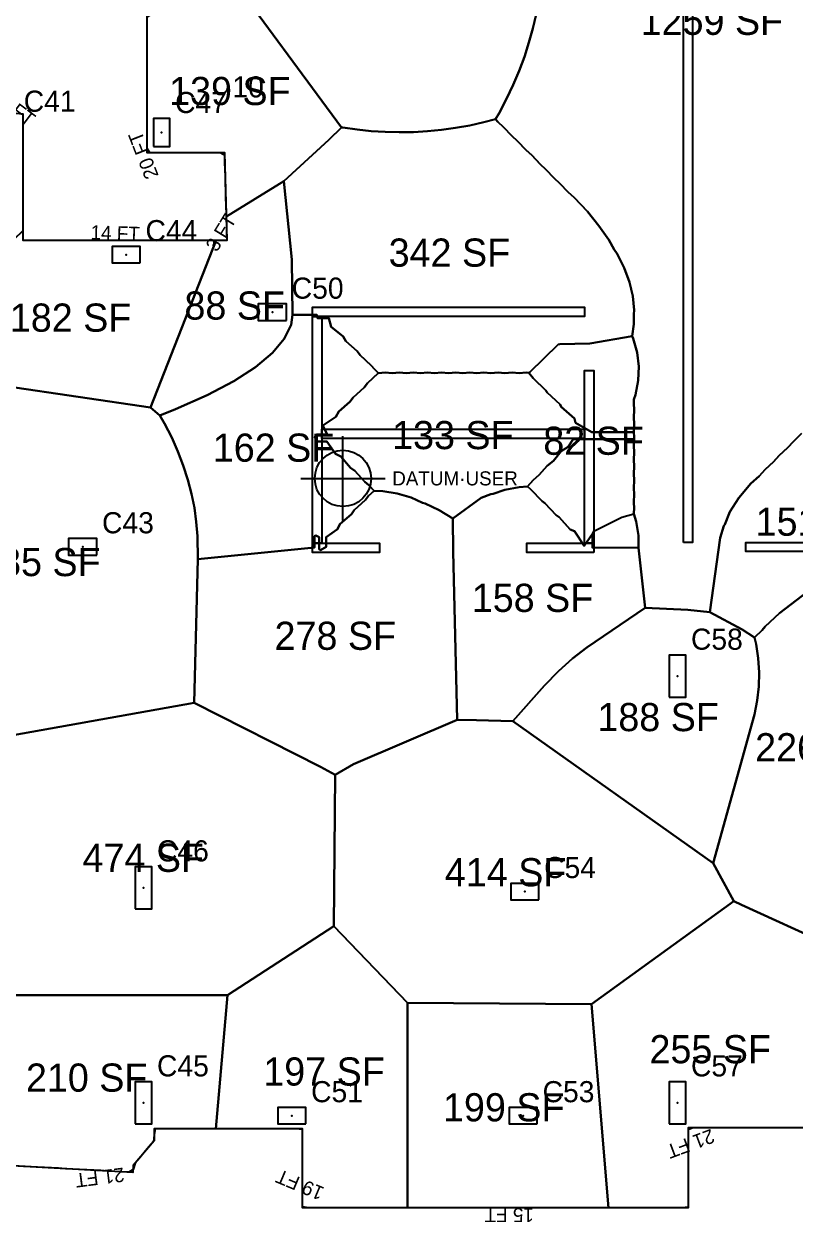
# Model space of a CAD drawing. Header units: metres. Extents: x 3272 to 9634, y 5311 to 56288.
# Drawn here: x 6206 to 6863, y 46231 to 47252 of the extents above; entities that cross this region are included whole.
import ezdxf
from ezdxf.enums import TextEntityAlignment as Align

# ---------------------------------------------------------------- set-up
doc = ezdxf.new("R2010")
doc.units = ezdxf.units.M
for name, color, linetype in [('BOUNDARY', 5, 'Continuous'), ('COL-LABEL', 2, 'Continuous'), ('COLS', 2, 'Continuous'), ('FLOOR NUMBER', 3, 'Continuous'), ('FLOOR_5_AREA_LABELS', 3, 'Continuous'), ('FLOOR_5_BOUNDARY', 5, 'Continuous'), ('FLOOR_5_COLUMNS', 7, 'Continuous'), ('FLOOR_5_DATUM', 4, 'Continuous'), ('FLOOR_5_FASCADE_COLUMNS', 30, 'Continuous'), ('FLOOR_5_LARGE_TRIBUTARY', 6, 'Continuous'), ('FLOOR_5_TRIBUTARY_COL_108', 2, 'Continuous'), ('FLOOR_5_TRIBUTARY_COL_13', 2, 'Continuous'), ('FLOOR_5_TRIBUTARY_COL_20', 2, 'Continuous'), ('FLOOR_5_TRIBUTARY_COL_21', 2, 'Continuous'), ('FLOOR_5_TRIBUTARY_COL_4', 2, 'Continuous'), ('FLOOR_5_TRIBUTARY_COL_70', 2, 'Continuous'), ('FLOOR_5_TRIBUTARY_COL_71', 2, 'Continuous'), ('FLOOR_5_TRIBUTARY_COL_72', 2, 'Continuous'), ('FLOOR_5_TRIBUTARY_COL_77', 2, 'Continuous'), ('FLOOR_5_TRIBUTARY_COL_78', 2, 'Continuous'), ('FLOOR_5_TRIBUTARY_COL_79', 2, 'Continuous'), ('FLOOR_5_TRIBUTARY_COL_80', 2, 'Continuous'), ('FLOOR_5_WALL_TRIBUTARY_150', 1, 'Continuous'), ('FLOOR_5_WALL_TRIBUTARY_151', 1, 'Continuous'), ('FLOOR_5_WALL_TRIBUTARY_152', 1, 'Continuous'), ('FLOOR_5_WALL_TRIBUTARY_153', 1, 'Continuous'), ('FLOOR_5_WALL_TRIBUTARY_154', 1, 'Continuous'), ('FLOOR_5_WALL_TRIBUTARY_155', 1, 'Continuous'), ('FLOOR_5_WALL_TRIBUTARY_165', 1, 'Continuous'), ('FLOOR_5_WALL_TRIBUTARY_166', 1, 'Continuous'), ('FLOOR_5_WALL_TRIBUTARY_173', 1, 'Continuous'), ('WALL', 4, 'Continuous')]:
    doc.layers.add(name, color=color, linetype=linetype)

msp = doc.modelspace()

# ---------------------------------------------------------------- linework, layer by layer
at = {"layer": 'BOUNDARY'}
msp.add_lwpolyline([(5551.7, 47272.3), (5842, 47216.4), (5843.3, 47211.9), (5967.7, 47199.3, 0.200994), (6175.8, 47178.2), (6204.8, 47175.3), (6204.8, 47067.8), (6378.9, 47067.8), (6376.9, 47142.2), (6310.8, 47142.2), (6310.8, 47288.7)], format="xyb", dxfattribs=at)
msp.add_lwpolyline([(9196.1, 46311.5), (6771.6, 46311.5), (6771.6, 46243.1), (6443.2, 46243.1), (6443.2, 46310.5), (6316.7, 46310.5), (6316.7, 46300.3), (6299, 46279.3), (6298.7, 46273.4), (5979.1, 46291), (5982.7, 46356.9), (5849.6, 46364.2), (5842.4, 46298.9), (5651.2, 46334.6)], dxfattribs=at)
at = {"layer": 'COLS'}
for points in [[(6316.1, 47147.6), (6330.1, 47147.6), (6330.1, 47171.6), (6316.1, 47171.6)], [(6304.9, 47048.4), (6304.9, 47062.4), (6280.9, 47062.4), (6280.9, 47048.4)], [(6429.5, 46999.4), (6429.5, 47013.4), (6405.5, 47013.4), (6405.5, 46999.4)], [(6267.9, 46799.5), (6267.9, 46813.5), (6243.9, 46813.5), (6243.9, 46799.5)], [(6755.6, 46678.3), (6769.6, 46678.3), (6769.6, 46714.3), (6755.6, 46714.3)], [(6300.7, 46497.9), (6314.7, 46497.9), (6314.7, 46533.9), (6300.7, 46533.9)], [(6644.5, 46505.7), (6644.5, 46519.7), (6620.5, 46519.7), (6620.5, 46505.7)], [(6300.7, 46314.7), (6314.7, 46314.7), (6314.7, 46350.7), (6300.7, 46350.7)], [(6755.6, 46314.7), (6769.6, 46314.7), (6769.6, 46350.7), (6755.6, 46350.7)], [(6446, 46314.7), (6446, 46328.7), (6422, 46328.7), (6422, 46314.7)], [(6643.2, 46314.7), (6643.2, 46328.7), (6619.2, 46328.7), (6619.2, 46314.7)]]:
    msp.add_lwpolyline(points, close=True, dxfattribs=at)
at = {"layer": 'FLOOR_5_BOUNDARY'}
for points in [[(6204.8, 47067.8), (6378.9, 47067.8), (6376.9, 47142.2), (6310.8, 47142.2), (6310.8, 47288.7)], [(9196.1, 46311.5), (6771.6, 46311.5), (6771.6, 46243.1), (6443.2, 46243.1), (6443.2, 46310.5), (6316.7, 46310.5), (6316.7, 46300.3), (6299, 46279.3), (6298.7, 46273.4), (5979.1, 46291), (5982.7, 46356.9), (5849.6, 46364.2), (5842.4, 46298.9), (5651.2, 46334.6)]]:
    msp.add_lwpolyline(points, dxfattribs=at)
at = {"layer": 'FLOOR_5_COLUMNS'}
for p in [(6323.1, 47159.6), (6292.9, 47055.4), (6417.5, 47006.4), (6255.9, 46806.5), (6762.6, 46696.3), (6307.7, 46515.9), (6632.5, 46512.7), (6307.7, 46332.7), (6762.6, 46332.7), (6434, 46321.7), (6631.2, 46321.7)]:
    msp.add_point(p, dxfattribs=at)
at = {"layer": 'FLOOR_5_DATUM'}
for p, q in [((6477.6, 46828.8), (6477.6, 46900.8)), ((6441.6, 46864.8), (6513.6, 46864.8))]:
    msp.add_line(p, q, dxfattribs=at)
msp.add_circle((6477.6, 46864.8), 24, dxfattribs=at)
at = {"layer": 'FLOOR_5_FASCADE_COLUMNS'}
for points in [[(6378.4, 47086.1), (6378.3, 47092.1), (6378.1, 47098), (6377.9, 47104), (6377.8, 47110), (6377.6, 47116), (6377.5, 47122), (6377.3, 47128), (6377.1, 47134), (6377, 47140), (6373.1, 47142.2), (6367.1, 47142.2), (6361.1, 47142.2), (6355.1, 47142.2), (6349.1, 47142.2), (6343.1, 47142.2), (6337.1, 47142.2), (6331.1, 47142.2), (6325.1, 47142.2), (6319.1, 47142.2), (6313.1, 47142.2), (6310.8, 47145.9), (6310.8, 47151.9), (6310.8, 47157.9), (6310.8, 47163.9), (6310.8, 47169.9), (6310.8, 47175.9), (6310.8, 47181.9), (6310.8, 47187.9), (6310.8, 47193.9), (6310.8, 47199.9), (6310.8, 47205.9), (6310.8, 47211.9), (6310.8, 47217.9), (6310.8, 47223.9), (6310.8, 47229.9), (6310.8, 47235.9), (6310.8, 47241.9), (6310.8, 47247.9), (6310.8, 47253.9)], [(6367.2, 47067.8), (6373.2, 47067.8), (6378.9, 47068.1), (6378.7, 47074.1), (6378.6, 47080.1), (6378.4, 47086.1)], [(6205.2, 47067.8), (6211.2, 47067.8), (6217.2, 47067.8), (6223.2, 47067.8), (6229.2, 47067.8), (6235.2, 47067.8), (6241.2, 47067.8), (6247.2, 47067.8), (6253.2, 47067.8), (6259.2, 47067.8), (6265.2, 47067.8), (6271.2, 47067.8), (6277.2, 47067.8), (6283.2, 47067.8), (6289.2, 47067.8), (6295.2, 47067.8), (6301.2, 47067.8), (6307.2, 47067.8), (6313.2, 47067.8), (6319.2, 47067.8), (6325.2, 47067.8), (6331.2, 47067.8), (6337.2, 47067.8), (6343.2, 47067.8), (6349.2, 47067.8), (6355.2, 47067.8), (6361.2, 47067.8), (6367.2, 47067.8)], [(6371.6, 46310.5), (6365.6, 46310.5), (6359.6, 46310.5), (6353.6, 46310.5), (6347.6, 46310.5), (6341.6, 46310.5), (6335.6, 46310.5), (6329.6, 46310.5), (6323.6, 46310.5), (6317.6, 46310.5), (6316.7, 46305.5), (6316.2, 46299.7), (6312.3, 46295.1), (6308.4, 46290.5), (6304.5, 46285.9), (6300.7, 46281.3), (6298.8, 46276), (6295.3, 46273.5), (6289.3, 46273.9), (6283.3, 46274.2), (6277.3, 46274.5), (6271.3, 46274.9), (6265.3, 46275.2), (6259.3, 46275.5), (6253.3, 46275.9), (6247.3, 46276.2), (6241.3, 46276.5), (6235.4, 46276.9), (6229.4, 46277.2), (6223.4, 46277.5), (6217.4, 46277.8), (6211.4, 46278.2), (6205.4, 46278.5)], [(6532.3, 46243.1), (6526.3, 46243.1), (6520.3, 46243.1), (6514.3, 46243.1), (6508.3, 46243.1), (6502.3, 46243.1), (6496.3, 46243.1), (6490.3, 46243.1), (6484.3, 46243.1), (6478.3, 46243.1), (6472.3, 46243.1), (6466.3, 46243.1), (6460.3, 46243.1), (6454.3, 46243.1), (6448.3, 46243.1), (6443.2, 46244.1), (6443.2, 46250.1), (6443.2, 46256.1), (6443.2, 46262.1), (6443.2, 46268.1), (6443.2, 46274.1), (6443.2, 46280.1), (6443.2, 46286.1), (6443.2, 46292.1), (6443.2, 46298.1), (6443.2, 46304.1), (6443.2, 46310.1), (6437.6, 46310.5), (6431.6, 46310.5), (6425.6, 46310.5), (6419.6, 46310.5), (6413.6, 46310.5), (6407.6, 46310.5), (6401.6, 46310.5), (6395.6, 46310.5), (6389.6, 46310.5), (6383.6, 46310.5), (6377.6, 46310.5), (6371.6, 46310.5)], [(6865.9, 46311.5), (6859.9, 46311.5), (6853.9, 46311.5), (6847.9, 46311.5), (6841.9, 46311.5), (6835.9, 46311.5), (6829.9, 46311.5), (6823.9, 46311.5), (6817.9, 46311.5), (6811.9, 46311.5), (6805.9, 46311.5), (6799.9, 46311.5), (6793.9, 46311.5), (6787.9, 46311.5), (6781.9, 46311.5), (6775.9, 46311.5), (6771.6, 46309.8), (6771.6, 46303.8), (6771.6, 46297.8), (6771.6, 46291.8), (6771.6, 46285.8), (6771.6, 46279.8), (6771.6, 46273.8), (6771.6, 46267.8), (6771.6, 46261.8), (6771.6, 46255.8), (6771.6, 46249.8), (6771.6, 46243.8), (6766.3, 46243.1), (6760.3, 46243.1), (6754.3, 46243.1), (6748.3, 46243.1), (6742.3, 46243.1), (6736.3, 46243.1), (6730.3, 46243.1), (6724.3, 46243.1), (6718.3, 46243.1), (6712.3, 46243.1), (6706.3, 46243.1)], [(6706.3, 46243.1), (6700.3, 46243.1), (6694.3, 46243.1), (6688.3, 46243.1), (6682.3, 46243.1), (6676.3, 46243.1), (6670.3, 46243.1), (6664.3, 46243.1), (6658.3, 46243.1), (6652.3, 46243.1), (6646.3, 46243.1), (6640.3, 46243.1), (6634.3, 46243.1), (6628.3, 46243.1), (6622.3, 46243.1), (6616.3, 46243.1), (6610.3, 46243.1), (6604.3, 46243.1), (6598.3, 46243.1), (6592.3, 46243.1), (6586.3, 46243.1), (6580.3, 46243.1), (6574.3, 46243.1), (6568.3, 46243.1), (6562.3, 46243.1), (6556.3, 46243.1), (6550.3, 46243.1), (6544.3, 46243.1), (6538.3, 46243.1), (6532.3, 46243.1)]]:
    msp.add_lwpolyline(points, dxfattribs=at)
at = {"layer": 'FLOOR_5_LARGE_TRIBUTARY'}
for points in [[(6376.8, 47299.4), (6476.3, 47163.9), (6465.6, 47153.3), (6427.3, 47118.1), (6378.4, 47088), (6376.9, 47142.2), (6310.8, 47142.2), (6310.8, 47258), (6376.8, 47299.4)], [(6549.7, 46954.9), (6543.6, 46954.5), (6537.7, 46954.9), (6531.6, 46954.5), (6525.7, 46954.9), (6519.6, 46954.5), (6513.7, 46954.9), (6507.8, 46954.5), (6504.4, 46957.8), (6501.7, 46961.1), (6492.3, 46969.8), (6489.7, 46973.2), (6480.1, 46981.8), (6477.7, 46985.6), (6467.5, 46993.8), (6465.7, 47001.2), (6455.8, 47001.3), (6455.4, 47004.2), (6434.6, 47004.2), (6434.1, 47051.4), (6427.3, 47118.1), (6465.6, 47153.3), (6476.3, 47163.9), (6477.6, 47163.7), (6489.6, 47162), (6501.6, 47160.7), (6513.6, 47160), (6525.6, 47159.7), (6537.6, 47159.9), (6549.6, 47160.6), (6561.6, 47161.8), (6573.6, 47163.5), (6585.6, 47165.6), (6597.6, 47168.3), (6607.5, 47170.8), (6609.6, 47168.6), (6614.4, 47164.1), (6621.6, 47156.6), (6626.4, 47152.1), (6633.6, 47144.6), (6638.4, 47140.1), (6645.6, 47132.6), (6650.5, 47128.1), (6657.6, 47120.6), (6662.5, 47116.1), (6669.6, 47108.6), (6674.5, 47104.1), (6685.9, 47092.1), (6695.7, 47080.1), (6704, 47068.1), (6708.6, 47059.8), (6711.1, 47056.1), (6717.3, 47044.1), (6721.8, 47032.1), (6724.6, 47020.1), (6725.7, 47008.1), (6725.5, 47004.6), (6725.4, 46996.1), (6723.9, 46986.1), (6687.8, 46979.8), (6662.3, 46979.3), (6661, 46978.8), (6636.8, 46955.4), (6636, 46954.8), (6633.7, 46954.9), (6627.6, 46954.5), (6621.7, 46954.9), (6615.6, 46954.5), (6609.7, 46954.9), (6603.6, 46954.5), (6597.7, 46954.9), (6591.6, 46954.5), (6585.7, 46954.9), (6579.6, 46954.5), (6573.7, 46954.9), (6567.6, 46954.5), (6561.7, 46954.9), (6555.6, 46954.5), (6549.7, 46954.9)], [(6369.7, 47067.8), (6378.9, 47067.8), (6378.4, 47088), (6427.3, 47118.1), (6434.1, 47051.4), (6434.6, 47004.2), (6433.4, 46995.7), (6427.6, 46983.7), (6417.5, 46971.7), (6403.2, 46959.7), (6384.7, 46947.7), (6362, 46935.7), (6335.1, 46923.7), (6321.7, 46918.5), (6313.6, 46925.1), (6369.7, 47067.8)], [(6112.4, 46987.1), (6204.8, 47075.6), (6204.8, 47067.8), (6369.7, 47067.8), (6313.6, 46925.1), (6128.6, 46952.6), (6112.4, 46987.1)], [(6351.1, 46839.7), (6348.7, 46851.7), (6345.5, 46863.7), (6341.6, 46875.7), (6337, 46887.7), (6331.7, 46899.7), (6325.6, 46911.7), (6321.7, 46918.5), (6335.1, 46923.7), (6362, 46935.7), (6384.7, 46947.7), (6403.2, 46959.7), (6417.5, 46971.7), (6427.6, 46983.7), (6433.4, 46995.7), (6434.6, 47004.2), (6455.4, 47004.2), (6455.8, 47001.3), (6465.7, 47001.2), (6467.5, 46993.8), (6477.7, 46985.6), (6480.1, 46981.8), (6489.7, 46973.2), (6492.3, 46969.8), (6501.7, 46961.1), (6504.4, 46957.8), (6507.8, 46954.5), (6507.6, 46954.4), (6498.4, 46945.8), (6495.6, 46942.3), (6486.3, 46933.8), (6483.6, 46930), (6474, 46921.8), (6471.6, 46917.2), (6460.4, 46909.8), (6464.1, 46902.2), (6455.1, 46902.2), (6453.5, 46899.7), (6456.5, 46896.2), (6464, 46896.2), (6471.2, 46885.8), (6475.7, 46883.4), (6484, 46873.8), (6487.7, 46871.1), (6496.2, 46861.8), (6499.7, 46859), (6504.2, 46854.2), (6499.4, 46849.8), (6496.9, 46846.5), (6487.3, 46837.8), (6484.9, 46834.3), (6475, 46825.8), (6472.9, 46821.6), (6463.3, 46814.7), (6463.3, 46806.4), (6458.5, 46803.6), (6457.3, 46804.6), (6457.3, 46814.7), (6454.5, 46816), (6453.3, 46815.7), (6453.3, 46805.8), (6354, 46795.9), (6353.7, 46815.7), (6352.7, 46827.7), (6351.1, 46839.7)], [(6636.8, 46955.4), (6661, 46978.8), (6662.3, 46979.3), (6687.8, 46979.8), (6723.9, 46986.1), (6724.8, 46984.1), (6728.2, 46972.1), (6729.6, 46960.1), (6729.2, 46948.1), (6726.9, 46936.1), (6725.5, 46932), (6725.3, 46927.7), (6725.7, 46924.1), (6725.3, 46915.7), (6725.7, 46912.1), (6725.3, 46904.2), (6689.7, 46904.2), (6675.6, 46912), (6674.8, 46915.7), (6663.6, 46925.9), (6662.6, 46927.7), (6651.6, 46938.1), (6650.5, 46939.7), (6639.6, 46950.2), (6636, 46954.8), (6636.8, 46955.4)], [(6128.6, 46952.6), (6313.6, 46925.1), (6321.7, 46918.5), (6325.6, 46911.7), (6331.7, 46899.7), (6337, 46887.7), (6341.6, 46875.7), (6345.5, 46863.7), (6348.7, 46851.7), (6351.1, 46839.7), (6352.7, 46827.7), (6353.7, 46815.7), (6354, 46795.9), (6351, 46673.5), (6164.7, 46640.3), (6067.6, 46730.3), (6128.6, 46952.6)], [(6545.4, 46844.1), (6535.7, 46848.4), (6523.7, 46852), (6511.7, 46854), (6504.2, 46854.2), (6499.7, 46859), (6496.2, 46861.8), (6487.7, 46871.1), (6484, 46873.8), (6475.7, 46883.4), (6471.2, 46885.8), (6464, 46896.2), (6456.5, 46896.2), (6453.5, 46899.7), (6455.1, 46902.2), (6464.1, 46902.2), (6460.4, 46909.8), (6471.6, 46917.2), (6474, 46921.8), (6483.6, 46930), (6486.3, 46933.8), (6495.6, 46942.3), (6498.4, 46945.8), (6507.6, 46954.4), (6507.8, 46954.5), (6513.7, 46954.9), (6519.6, 46954.5), (6525.7, 46954.9), (6531.6, 46954.5), (6537.7, 46954.9), (6543.6, 46954.5), (6549.7, 46954.9), (6555.6, 46954.5), (6561.7, 46954.9), (6567.6, 46954.5), (6573.7, 46954.9), (6579.6, 46954.5), (6585.7, 46954.9), (6591.6, 46954.5), (6597.7, 46954.9), (6603.6, 46954.5), (6609.7, 46954.9), (6615.6, 46954.5), (6621.7, 46954.9), (6627.6, 46954.5), (6633.7, 46954.9), (6636, 46954.8), (6639.6, 46950.2), (6650.5, 46939.7), (6651.6, 46938.1), (6662.6, 46927.7), (6663.6, 46925.9), (6674.8, 46915.7), (6675.6, 46912), (6689.7, 46904.2), (6725.3, 46904.2), (6725.7, 46900.1), (6725.6, 46898.2), (6673.8, 46898.2), (6669.5, 46891.7), (6663.6, 46887.9), (6657, 46879.7), (6651.6, 46875.6), (6644.7, 46867.7), (6639.6, 46863.4), (6634.7, 46858), (6627.6, 46857.4), (6615.6, 46855), (6605.5, 46851.7), (6603.6, 46851.3), (6595.3, 46848.3), (6571.2, 46830.7), (6559.6, 46837.7), (6547.7, 46843.3), (6545.4, 46844.1)], [(6683.2, 46807.2), (6675, 46819.7), (6671.2, 46821.1), (6661.9, 46831.7), (6659.2, 46833.4), (6649.6, 46843.7), (6647.2, 46845.5), (6637.5, 46855.7), (6634.7, 46858), (6639.6, 46863.4), (6644.7, 46867.7), (6651.6, 46875.6), (6657, 46879.7), (6663.6, 46887.9), (6669.5, 46891.7), (6673.8, 46898.2), (6725.6, 46898.2), (6725.3, 46891.7), (6725.7, 46888.1), (6725.3, 46879.7), (6725.7, 46876.1), (6725.3, 46867.7), (6725.7, 46864.1), (6725.3, 46855.7), (6725.7, 46852.1), (6725.3, 46843.7), (6725.7, 46840.1), (6725.4, 46834.6), (6727.5, 46828.1), (6729.4, 46816.1), (6729.5, 46805.7), (6690.3, 46805.7), (6690.3, 46817.6), (6683.2, 46807.2)], [(6475, 46825.8), (6484.9, 46834.3), (6487.3, 46837.8), (6496.9, 46846.5), (6499.4, 46849.8), (6504.2, 46854.2), (6511.7, 46854), (6523.7, 46852), (6535.7, 46848.4), (6545.4, 46844.1), (6547.7, 46843.3), (6559.6, 46837.7), (6571.2, 46830.7), (6571.5, 46802.6), (6574.9, 46659), (6486.6, 46621.2), (6471, 46612.2), (6458.5, 46619.1), (6351, 46673.5), (6354, 46795.9), (6453.3, 46805.8), (6453.3, 46815.7), (6454.5, 46816), (6457.3, 46814.7), (6457.3, 46804.6), (6458.5, 46803.6), (6463.3, 46806.4), (6463.3, 46814.7), (6472.9, 46821.6), (6475, 46825.8)], [(6649.3, 46688.3), (6622.3, 46657.8), (6591.4, 46658.9), (6574.9, 46659), (6571.5, 46802.6), (6571.2, 46830.7), (6595.3, 46848.3), (6603.6, 46851.3), (6605.5, 46851.7), (6615.6, 46855), (6627.6, 46857.4), (6634.7, 46858), (6637.5, 46855.7), (6647.2, 46845.5), (6649.6, 46843.7), (6659.2, 46833.4), (6661.9, 46831.7), (6671.2, 46821.1), (6675, 46819.7), (6683.2, 46807.2), (6690.3, 46817.6), (6691.3, 46819.7), (6715.3, 46831.7), (6725.4, 46834.6), (6727.5, 46828.1), (6729.4, 46816.1), (6729.5, 46805.7), (6735.1, 46754.5), (6685.3, 46720.8), (6673.3, 46711.4), (6661.3, 46700.5), (6649.3, 46688.3)], [(6649.3, 46688.3), (6661.3, 46700.5), (6673.3, 46711.4), (6685.3, 46720.8), (6735.1, 46754.5), (6771.5, 46752.9), (6790.2, 46750.8), (6817.8, 46735.9), (6828.2, 46729.2), (6829.5, 46723.5), (6831.3, 46711.5), (6832.1, 46699.5), (6831.9, 46687.5), (6830.6, 46675.5), (6828.3, 46663.5), (6793, 46536.9), (6622.3, 46657.8), (6649.3, 46688.3)], [(6351, 46673.5), (6458.5, 46619.1), (6471, 46612.2), (6469.8, 46483.2), (6379.3, 46424.3), (6163.7, 46424.3), (6151.6, 46450), (6164.7, 46640.3), (6351, 46673.5)], [(6486.6, 46621.2), (6574.9, 46659), (6591.4, 46658.9), (6622.3, 46657.8), (6793, 46536.9), (6810.5, 46504.4), (6689.4, 46416.8), (6532.6, 46417.9), (6469.8, 46483.2), (6471, 46612.2), (6486.6, 46621.2)], [(6810.5, 46504.4), (6817.1, 46501.5), (6891.9, 46467.3), (6891.9, 46311.5), (6771.6, 46311.5), (6771.6, 46243.1), (6703.9, 46243.1), (6689.4, 46416.8), (6810.5, 46504.4)], [(6379.3, 46424.3), (6469.8, 46483.2), (6532.6, 46417.9), (6532.6, 46243.1), (6443.2, 46243.1), (6443.2, 46310.5), (6369.4, 46310.5), (6379.3, 46424.3)], [(6163.7, 46424.3), (6379.3, 46424.3), (6369.4, 46310.5), (6316.7, 46310.5), (6316.7, 46300.3), (6299, 46279.3), (6298.7, 46273.4), (6145.2, 46281.8), (6163.7, 46424.3)], [(6532.6, 46417.9), (6689.4, 46416.8), (6703.9, 46243.1), (6532.6, 46243.1), (6532.6, 46417.9)]]:
    msp.add_lwpolyline(points, close=True, dxfattribs=at)
for points in [[(6642.1, 47260.1), (6639.4, 47248.1), (6636.1, 47236.1), (6632.2, 47224.1), (6627.7, 47212.1), (6622.6, 47200.1), (6616.9, 47188.1), (6610.6, 47176.1), (6607.5, 47170.8), (6597.6, 47168.3), (6585.6, 47165.6), (6573.6, 47163.5), (6561.6, 47161.8), (6549.6, 47160.6), (6537.6, 47159.9), (6525.6, 47159.7), (6513.6, 47160), (6501.6, 47160.7), (6489.6, 47162), (6477.6, 47163.7), (6476.3, 47163.9), (6376.8, 47299.4)], [(6868.3, 46903), (6861.3, 46896.3), (6856.3, 46890.9), (6849.3, 46884.3), (6844.3, 46878.9), (6837.2, 46872.3), (6832.3, 46866.8), (6825.2, 46860.3), (6814.8, 46848.3), (6807.2, 46836.3), (6802.9, 46825.5), (6802.2, 46824.3), (6799, 46814.2), (6790.2, 46750.8), (6771.5, 46752.9), (6735.1, 46754.5), (6729.5, 46805.7), (6729.4, 46816.1), (6727.5, 46828.1), (6725.4, 46834.6), (6725.7, 46840.1), (6725.3, 46843.7), (6725.7, 46852.1), (6725.3, 46855.7), (6725.7, 46864.1), (6725.3, 46867.7), (6725.7, 46876.1), (6725.3, 46879.7), (6725.7, 46888.1), (6725.3, 46891.7), (6725.6, 46898.2), (6725.7, 46900.1), (6725.3, 46904.2), (6725.7, 46912.1), (6725.3, 46915.7), (6725.7, 46924.1), (6725.3, 46927.7), (6725.5, 46932), (6726.9, 46936.1), (6729.2, 46948.1), (6729.6, 46960.1), (6728.2, 46972.1), (6724.8, 46984.1), (6723.9, 46986.1), (6725.4, 46996.1), (6725.5, 47004.6), (6725.7, 47008.1), (6724.6, 47020.1), (6721.8, 47032.1), (6717.3, 47044.1), (6711.1, 47056.1), (6708.6, 47059.8), (6704, 47068.1), (6695.7, 47080.1), (6685.9, 47092.1), (6674.5, 47104.1), (6669.6, 47108.6), (6669.6, 47108.6), (6662.5, 47116.1), (6657.6, 47120.6), (6650.5, 47128.1), (6645.6, 47132.6), (6638.4, 47140.1), (6633.6, 47144.6), (6626.4, 47152.1), (6621.6, 47156.6), (6614.4, 47164.1), (6609.6, 47168.6), (6607.5, 47170.8), (6610.6, 47176.1), (6616.9, 47188.1), (6622.6, 47200.1), (6627.7, 47212.1), (6632.2, 47224.1), (6636.1, 47236.1), (6639.4, 47248.1), (6642.1, 47260.1)], [(6878.4, 46772), (6849.4, 46750), (6837.4, 46738.5), (6837.4, 46738.5), (6834.8, 46735.5), (6828.2, 46729.2), (6817.8, 46735.9), (6790.2, 46750.8), (6799, 46814.2), (6802.2, 46824.3), (6802.9, 46825.5), (6807.2, 46836.3), (6814.8, 46848.3), (6825.2, 46860.3), (6832.3, 46866.8), (6837.2, 46872.3), (6844.3, 46878.9), (6849.3, 46884.3), (6856.3, 46890.9), (6861.3, 46896.3), (6868.3, 46903)], [(6891.9, 46467.3), (6817.1, 46501.5), (6810.5, 46504.4), (6793, 46536.9), (6828.3, 46663.5), (6830.6, 46675.5), (6831.9, 46687.5), (6832.1, 46699.5), (6831.3, 46711.5), (6829.5, 46723.5), (6828.2, 46729.2), (6834.8, 46735.5), (6837.4, 46738.5), (6849.4, 46750), (6878.4, 46772)]]:
    msp.add_lwpolyline(points, dxfattribs=at)
at = {"layer": 'FLOOR_5_TRIBUTARY_COL_108'}
msp.add_lwpolyline([(6642.1, 47260.1), (6639.4, 47248.1), (6636.1, 47236.1), (6632.2, 47224.1), (6627.7, 47212.1), (6622.6, 47200.1), (6616.9, 47188.1), (6610.6, 47176.1), (6607.5, 47170.8), (6597.6, 47168.3), (6585.6, 47165.6), (6573.6, 47163.5), (6561.6, 47161.8), (6549.6, 47160.6), (6537.6, 47159.9), (6525.6, 47159.7), (6513.6, 47160), (6501.6, 47160.7), (6489.6, 47162), (6477.6, 47163.7), (6476.3, 47163.9), (6376.8, 47299.4)], dxfattribs=at)
at = {"layer": 'FLOOR_5_TRIBUTARY_COL_13'}
msp.add_lwpolyline([(6351, 46673.5), (6458.5, 46619.1), (6471, 46612.2), (6469.8, 46483.2), (6379.3, 46424.3), (6163.7, 46424.3), (6151.6, 46450), (6164.7, 46640.3), (6351, 46673.5)], close=True, dxfattribs=at)
at = {"layer": 'FLOOR_5_TRIBUTARY_COL_20'}
msp.add_lwpolyline([(6810.5, 46504.4), (6817.1, 46501.5), (6891.9, 46467.3), (6891.9, 46311.5), (6771.6, 46311.5), (6771.6, 46243.1), (6703.9, 46243.1), (6689.4, 46416.8), (6810.5, 46504.4)], close=True, dxfattribs=at)
at = {"layer": 'FLOOR_5_TRIBUTARY_COL_21'}
msp.add_lwpolyline([(6649.3, 46688.3), (6661.3, 46700.5), (6673.3, 46711.4), (6685.3, 46720.8), (6735.1, 46754.5), (6771.5, 46752.9), (6790.2, 46750.8), (6817.8, 46735.9), (6828.2, 46729.2), (6829.5, 46723.5), (6831.3, 46711.5), (6832.1, 46699.5), (6831.9, 46687.5), (6830.6, 46675.5), (6828.3, 46663.5), (6793, 46536.9), (6622.3, 46657.8), (6649.3, 46688.3)], close=True, dxfattribs=at)
at = {"layer": 'FLOOR_5_TRIBUTARY_COL_4'}
msp.add_lwpolyline([(6163.7, 46424.3), (6379.3, 46424.3), (6369.4, 46310.5), (6316.7, 46310.5), (6316.7, 46300.3), (6299, 46279.3), (6298.7, 46273.4), (6145.2, 46281.8), (6163.7, 46424.3)], close=True, dxfattribs=at)
at = {"layer": 'FLOOR_5_TRIBUTARY_COL_70'}
msp.add_lwpolyline([(6376.8, 47299.4), (6476.3, 47163.9), (6465.6, 47153.3), (6427.3, 47118.1), (6378.4, 47088), (6376.9, 47142.2), (6310.8, 47142.2), (6310.8, 47258), (6376.8, 47299.4)], close=True, dxfattribs=at)
at = {"layer": 'FLOOR_5_TRIBUTARY_COL_71'}
msp.add_lwpolyline([(6369.7, 47067.8), (6378.9, 47067.8), (6378.4, 47088), (6427.3, 47118.1), (6434.1, 47051.4), (6434.6, 47004.2), (6433.4, 46995.7), (6427.6, 46983.7), (6417.5, 46971.7), (6403.2, 46959.7), (6384.7, 46947.7), (6362, 46935.7), (6335.1, 46923.7), (6321.7, 46918.5), (6313.6, 46925.1), (6369.7, 47067.8)], close=True, dxfattribs=at)
at = {"layer": 'FLOOR_5_TRIBUTARY_COL_72'}
msp.add_lwpolyline([(6112.4, 46987.1), (6204.8, 47075.6), (6204.8, 47067.8), (6369.7, 47067.8), (6313.6, 46925.1), (6128.6, 46952.6), (6112.4, 46987.1)], close=True, dxfattribs=at)
at = {"layer": 'FLOOR_5_TRIBUTARY_COL_77'}
msp.add_lwpolyline([(6128.6, 46952.6), (6313.6, 46925.1), (6321.7, 46918.5), (6325.6, 46911.7), (6331.7, 46899.7), (6337, 46887.7), (6341.6, 46875.7), (6345.5, 46863.7), (6348.7, 46851.7), (6351.1, 46839.7), (6352.7, 46827.7), (6353.7, 46815.7), (6354, 46795.9), (6351, 46673.5), (6164.7, 46640.3), (6067.6, 46730.3), (6128.6, 46952.6)], close=True, dxfattribs=at)
at = {"layer": 'FLOOR_5_TRIBUTARY_COL_78'}
msp.add_lwpolyline([(6486.6, 46621.2), (6574.9, 46659), (6591.4, 46658.9), (6622.3, 46657.8), (6793, 46536.9), (6810.5, 46504.4), (6689.4, 46416.8), (6532.6, 46417.9), (6469.8, 46483.2), (6471, 46612.2), (6486.6, 46621.2)], close=True, dxfattribs=at)
at = {"layer": 'FLOOR_5_TRIBUTARY_COL_79'}
msp.add_lwpolyline([(6532.6, 46417.9), (6689.4, 46416.8), (6703.9, 46243.1), (6532.6, 46243.1), (6532.6, 46417.9)], close=True, dxfattribs=at)
at = {"layer": 'FLOOR_5_TRIBUTARY_COL_80'}
msp.add_lwpolyline([(6379.3, 46424.3), (6469.8, 46483.2), (6532.6, 46417.9), (6532.6, 46243.1), (6443.2, 46243.1), (6443.2, 46310.5), (6369.4, 46310.5), (6379.3, 46424.3)], close=True, dxfattribs=at)
at = {"layer": 'FLOOR_5_WALL_TRIBUTARY_150'}
msp.add_lwpolyline([(6545.4, 46844.1), (6535.7, 46848.4), (6523.7, 46852), (6511.7, 46854), (6504.2, 46854.2), (6499.7, 46859), (6496.2, 46861.8), (6487.7, 46871.1), (6484, 46873.8), (6475.7, 46883.4), (6471.2, 46885.8), (6464, 46896.2), (6456.5, 46896.2), (6453.5, 46899.7), (6455.1, 46902.2), (6464.1, 46902.2), (6460.4, 46909.8), (6471.6, 46917.2), (6474, 46921.8), (6483.6, 46930), (6486.3, 46933.8), (6495.6, 46942.3), (6498.4, 46945.8), (6507.6, 46954.4), (6507.8, 46954.5), (6513.7, 46954.9), (6519.6, 46954.5), (6525.7, 46954.9), (6531.6, 46954.5), (6537.7, 46954.9), (6543.6, 46954.5), (6549.7, 46954.9), (6555.6, 46954.5), (6561.7, 46954.9), (6567.6, 46954.5), (6573.7, 46954.9), (6579.6, 46954.5), (6585.7, 46954.9), (6591.6, 46954.5), (6597.7, 46954.9), (6603.6, 46954.5), (6609.7, 46954.9), (6615.6, 46954.5), (6621.7, 46954.9), (6627.6, 46954.5), (6633.7, 46954.9), (6636, 46954.8), (6639.6, 46950.2), (6650.5, 46939.7), (6651.6, 46938.1), (6662.6, 46927.7), (6663.6, 46925.9), (6674.8, 46915.7), (6675.6, 46912), (6689.7, 46904.2), (6725.3, 46904.2), (6725.7, 46900.1), (6725.6, 46898.2), (6673.8, 46898.2), (6669.5, 46891.7), (6663.6, 46887.9), (6657, 46879.7), (6651.6, 46875.6), (6644.7, 46867.7), (6639.6, 46863.4), (6634.7, 46858), (6627.6, 46857.4), (6615.6, 46855), (6605.5, 46851.7), (6603.6, 46851.3), (6595.3, 46848.3), (6571.2, 46830.7), (6559.6, 46837.7), (6547.7, 46843.3), (6545.4, 46844.1)], close=True, dxfattribs=at)
at = {"layer": 'FLOOR_5_WALL_TRIBUTARY_151'}
for points in [[(6636.8, 46955.4), (6661, 46978.8), (6662.3, 46979.3), (6687.8, 46979.8), (6723.9, 46986.1), (6724.8, 46984.1), (6728.2, 46972.1), (6729.6, 46960.1), (6729.2, 46948.1), (6726.9, 46936.1), (6725.5, 46932), (6725.3, 46927.7), (6725.7, 46924.1), (6725.3, 46915.7), (6725.7, 46912.1), (6725.3, 46904.2), (6689.7, 46904.2), (6675.6, 46912), (6674.8, 46915.7), (6663.6, 46925.9), (6662.6, 46927.7), (6651.6, 46938.1), (6650.5, 46939.7), (6639.6, 46950.2), (6636, 46954.8), (6636.8, 46955.4)], [(6683.2, 46807.2), (6675, 46819.7), (6671.2, 46821.1), (6661.9, 46831.7), (6659.2, 46833.4), (6649.6, 46843.7), (6647.2, 46845.5), (6637.5, 46855.7), (6634.7, 46858), (6639.6, 46863.4), (6644.7, 46867.7), (6651.6, 46875.6), (6657, 46879.7), (6663.6, 46887.9), (6669.5, 46891.7), (6673.8, 46898.2), (6725.6, 46898.2), (6725.3, 46891.7), (6725.7, 46888.1), (6725.3, 46879.7), (6725.7, 46876.1), (6725.3, 46867.7), (6725.7, 46864.1), (6725.3, 46855.7), (6725.7, 46852.1), (6725.3, 46843.7), (6725.7, 46840.1), (6725.4, 46834.6), (6727.5, 46828.1), (6729.4, 46816.1), (6729.5, 46805.7), (6690.3, 46805.7), (6690.3, 46817.6), (6683.2, 46807.2)]]:
    msp.add_lwpolyline(points, close=True, dxfattribs=at)
at = {"layer": 'FLOOR_5_WALL_TRIBUTARY_152'}
msp.add_lwpolyline([(6549.7, 46954.9), (6543.6, 46954.5), (6537.7, 46954.9), (6531.6, 46954.5), (6525.7, 46954.9), (6519.6, 46954.5), (6513.7, 46954.9), (6507.8, 46954.5), (6504.4, 46957.8), (6501.7, 46961.1), (6492.3, 46969.8), (6489.7, 46973.2), (6480.1, 46981.8), (6477.7, 46985.6), (6467.5, 46993.8), (6465.7, 47001.2), (6455.8, 47001.3), (6455.4, 47004.2), (6434.6, 47004.2), (6434.1, 47051.4), (6427.3, 47118.1), (6465.6, 47153.3), (6476.3, 47163.9), (6477.6, 47163.7), (6489.6, 47162), (6501.6, 47160.7), (6513.6, 47160), (6525.6, 47159.7), (6537.6, 47159.9), (6549.6, 47160.6), (6561.6, 47161.8), (6573.6, 47163.5), (6585.6, 47165.6), (6597.6, 47168.3), (6607.5, 47170.8), (6609.6, 47168.6), (6614.4, 47164.1), (6621.6, 47156.6), (6626.4, 47152.1), (6633.6, 47144.6), (6638.4, 47140.1), (6645.6, 47132.6), (6650.5, 47128.1), (6657.6, 47120.6), (6662.5, 47116.1), (6669.6, 47108.6), (6674.5, 47104.1), (6685.9, 47092.1), (6695.7, 47080.1), (6704, 47068.1), (6708.6, 47059.8), (6711.1, 47056.1), (6717.3, 47044.1), (6721.8, 47032.1), (6724.6, 47020.1), (6725.7, 47008.1), (6725.5, 47004.6), (6725.4, 46996.1), (6723.9, 46986.1), (6687.8, 46979.8), (6662.3, 46979.3), (6661, 46978.8), (6636.8, 46955.4), (6636, 46954.8), (6633.7, 46954.9), (6627.6, 46954.5), (6621.7, 46954.9), (6615.6, 46954.5), (6609.7, 46954.9), (6603.6, 46954.5), (6597.7, 46954.9), (6591.6, 46954.5), (6585.7, 46954.9), (6579.6, 46954.5), (6573.7, 46954.9), (6567.6, 46954.5), (6561.7, 46954.9), (6555.6, 46954.5), (6549.7, 46954.9)], close=True, dxfattribs=at)
at = {"layer": 'FLOOR_5_WALL_TRIBUTARY_153'}
msp.add_lwpolyline([(6351.1, 46839.7), (6348.7, 46851.7), (6345.5, 46863.7), (6341.6, 46875.7), (6337, 46887.7), (6331.7, 46899.7), (6325.6, 46911.7), (6321.7, 46918.5), (6335.1, 46923.7), (6362, 46935.7), (6384.7, 46947.7), (6403.2, 46959.7), (6417.5, 46971.7), (6427.6, 46983.7), (6433.4, 46995.7), (6434.6, 47004.2), (6455.4, 47004.2), (6455.8, 47001.3), (6465.7, 47001.2), (6467.5, 46993.8), (6477.7, 46985.6), (6480.1, 46981.8), (6489.7, 46973.2), (6492.3, 46969.8), (6501.7, 46961.1), (6504.4, 46957.8), (6507.8, 46954.5), (6507.6, 46954.4), (6498.4, 46945.8), (6495.6, 46942.3), (6486.3, 46933.8), (6483.6, 46930), (6474, 46921.8), (6471.6, 46917.2), (6460.4, 46909.8), (6464.1, 46902.2), (6455.1, 46902.2), (6453.5, 46899.7), (6456.5, 46896.2), (6464, 46896.2), (6471.2, 46885.8), (6475.7, 46883.4), (6484, 46873.8), (6487.7, 46871.1), (6496.2, 46861.8), (6499.7, 46859), (6504.2, 46854.2), (6499.4, 46849.8), (6496.9, 46846.5), (6487.3, 46837.8), (6484.9, 46834.3), (6475, 46825.8), (6472.9, 46821.6), (6463.3, 46814.7), (6463.3, 46806.4), (6458.5, 46803.6), (6457.3, 46804.6), (6457.3, 46814.7), (6454.5, 46816), (6453.3, 46815.7), (6453.3, 46805.8), (6354, 46795.9), (6353.7, 46815.7), (6352.7, 46827.7), (6351.1, 46839.7)], close=True, dxfattribs=at)
at = {"layer": 'FLOOR_5_WALL_TRIBUTARY_154'}
msp.add_lwpolyline([(6475, 46825.8), (6484.9, 46834.3), (6487.3, 46837.8), (6496.9, 46846.5), (6499.4, 46849.8), (6504.2, 46854.2), (6511.7, 46854), (6523.7, 46852), (6535.7, 46848.4), (6545.4, 46844.1), (6547.7, 46843.3), (6559.6, 46837.7), (6571.2, 46830.7), (6571.5, 46802.6), (6574.9, 46659), (6486.6, 46621.2), (6471, 46612.2), (6458.5, 46619.1), (6351, 46673.5), (6354, 46795.9), (6453.3, 46805.8), (6453.3, 46815.7), (6454.5, 46816), (6457.3, 46814.7), (6457.3, 46804.6), (6458.5, 46803.6), (6463.3, 46806.4), (6463.3, 46814.7), (6472.9, 46821.6), (6475, 46825.8)], close=True, dxfattribs=at)
at = {"layer": 'FLOOR_5_WALL_TRIBUTARY_155'}
msp.add_lwpolyline([(6649.3, 46688.3), (6622.3, 46657.8), (6591.4, 46658.9), (6574.9, 46659), (6571.5, 46802.6), (6571.2, 46830.7), (6595.3, 46848.3), (6603.6, 46851.3), (6605.5, 46851.7), (6615.6, 46855), (6627.6, 46857.4), (6634.7, 46858), (6637.5, 46855.7), (6647.2, 46845.5), (6649.6, 46843.7), (6659.2, 46833.4), (6661.9, 46831.7), (6671.2, 46821.1), (6675, 46819.7), (6683.2, 46807.2), (6690.3, 46817.6), (6691.3, 46819.7), (6715.3, 46831.7), (6725.4, 46834.6), (6727.5, 46828.1), (6729.4, 46816.1), (6729.5, 46805.7), (6735.1, 46754.5), (6685.3, 46720.8), (6673.3, 46711.4), (6661.3, 46700.5), (6649.3, 46688.3)], close=True, dxfattribs=at)
at = {"layer": 'FLOOR_5_WALL_TRIBUTARY_165'}
msp.add_lwpolyline([(6868.3, 46903), (6861.3, 46896.3), (6856.3, 46890.9), (6849.3, 46884.3), (6844.3, 46878.9), (6837.2, 46872.3), (6832.3, 46866.8), (6825.2, 46860.3), (6814.8, 46848.3), (6807.2, 46836.3), (6802.9, 46825.5), (6802.2, 46824.3), (6799, 46814.2), (6790.2, 46750.8), (6771.5, 46752.9), (6735.1, 46754.5), (6729.5, 46805.7), (6729.4, 46816.1), (6727.5, 46828.1), (6725.4, 46834.6), (6725.7, 46840.1), (6725.3, 46843.7), (6725.7, 46852.1), (6725.3, 46855.7), (6725.7, 46864.1), (6725.3, 46867.7), (6725.7, 46876.1), (6725.3, 46879.7), (6725.7, 46888.1), (6725.3, 46891.7), (6725.6, 46898.2), (6725.7, 46900.1), (6725.3, 46904.2), (6725.7, 46912.1), (6725.3, 46915.7), (6725.7, 46924.1), (6725.3, 46927.7), (6725.5, 46932), (6726.9, 46936.1), (6729.2, 46948.1), (6729.6, 46960.1), (6728.2, 46972.1), (6724.8, 46984.1), (6723.9, 46986.1), (6725.4, 46996.1), (6725.5, 47004.6), (6725.7, 47008.1), (6724.6, 47020.1), (6721.8, 47032.1), (6717.3, 47044.1), (6711.1, 47056.1), (6708.6, 47059.8), (6704, 47068.1), (6695.7, 47080.1), (6685.9, 47092.1), (6674.5, 47104.1), (6669.6, 47108.6), (6669.6, 47108.6), (6662.5, 47116.1), (6657.6, 47120.6), (6650.5, 47128.1), (6645.6, 47132.6), (6638.4, 47140.1), (6633.6, 47144.6), (6626.4, 47152.1), (6621.6, 47156.6), (6614.4, 47164.1), (6609.6, 47168.6), (6607.5, 47170.8), (6610.6, 47176.1), (6616.9, 47188.1), (6622.6, 47200.1), (6627.7, 47212.1), (6632.2, 47224.1), (6636.1, 47236.1), (6639.4, 47248.1), (6642.1, 47260.1)], dxfattribs=at)
at = {"layer": 'FLOOR_5_WALL_TRIBUTARY_166'}
msp.add_lwpolyline([(6891.9, 46467.3), (6817.1, 46501.5), (6810.5, 46504.4), (6793, 46536.9), (6828.3, 46663.5), (6830.6, 46675.5), (6831.9, 46687.5), (6832.1, 46699.5), (6831.3, 46711.5), (6829.5, 46723.5), (6828.2, 46729.2), (6834.8, 46735.5), (6837.4, 46738.5), (6849.4, 46750), (6878.4, 46772)], dxfattribs=at)
at = {"layer": 'FLOOR_5_WALL_TRIBUTARY_173'}
msp.add_lwpolyline([(6878.4, 46772), (6849.4, 46750), (6837.4, 46738.5), (6837.4, 46738.5), (6834.8, 46735.5), (6828.2, 46729.2), (6817.8, 46735.9), (6790.2, 46750.8), (6799, 46814.2), (6802.2, 46824.3), (6802.9, 46825.5), (6807.2, 46836.3), (6814.8, 46848.3), (6825.2, 46860.3), (6832.3, 46866.8), (6837.2, 46872.3), (6844.3, 46878.9), (6849.3, 46884.3), (6856.3, 46890.9), (6861.3, 46896.3), (6868.3, 46903)], dxfattribs=at)
at = {"layer": 'WALL'}
for points in [[(6767.7, 46810.1), (6767.7, 46848.8), (6767.7, 47474), (6770.3, 47474), (6770.3, 47498), (6767.7, 47498), (6767.7, 47688.6), (6769.3, 47688.6), (6769.3, 47702.6), (6767.7, 47702.6), (6767.7, 47706.1), (6775.3, 47706.1), (6775.3, 46810.1)], [(6639.7, 47002.7), (6531.9, 47002.7), (6451.7, 47002.7), (6451.7, 47010.7), (6683.3, 47010.7), (6683.3, 47002.7)], [(6451.7, 46809.7), (6451.7, 46822.6), (6451.7, 47002.7), (6459.7, 47002.7), (6459.7, 46809.7)], [(6691.3, 46809.7), (6683.3, 46809.7), (6683.3, 46956.7), (6691.3, 46956.7)], [(6565.7, 46898.7), (6565.7, 46898.7), (6459.7, 46898.7), (6459.7, 46906.7), (6683.3, 46906.7), (6683.3, 46898.7)], [(6464.5, 46801.7), (6451.7, 46801.7), (6451.7, 46809.7), (6508.7, 46809.7), (6508.7, 46801.7)], [(6691.3, 46801.7), (6683.3, 46801.7), (6634.3, 46801.7), (6634.3, 46809.7), (6691.3, 46809.7)], [(6855.4, 46802.5), (6820.7, 46802.5), (6820.7, 46810.1), (6901.5, 46810.1), (6901.5, 46802.5)]]:
    msp.add_lwpolyline(points, close=True, dxfattribs=at)

# ---------------------------------------------------------------- texts
at = {"layer": 'COL-LABEL'}
for s, p in [('C41', (6205.7, 47177.2)), ('C47', (6334.6, 47176.1)), ('C44', (6309.4, 47066.9)), ('C50', (6434, 47017.9)), ('C43', (6272.4, 46818)), ('C58', (6774.1, 46718.8)), ('C46', (6319.2, 46538.4)), ('C54', (6649, 46524.2)), ('C45', (6319.2, 46355.2)), ('C57', (6774.1, 46355.2)), ('C51', (6450.5, 46333.2)), ('C53', (6647.7, 46333.2))]:
    msp.add_text(s, height=18, dxfattribs=at).set_placement(p)
at = {"layer": 'FLOOR NUMBER'}
msp.add_text('10', height=18, dxfattribs=at).set_placement((6383.4, 47189.4))
at = {"layer": 'FLOOR_5_AREA_LABELS'}
for s, p in [('1259 SF', (6791.9, 47254.7)), ('139 SF', (6381.3, 47194.9)), ('342 SF', (6568.3, 47057.2)), ('88 SF', (6385.4, 47012.1)), ('182 SF', (6245.6, 47001.8)), ('133 SF', (6571.2, 46901.7)), ('162 SF', (6418.5, 46891)), ('82 SF', (6691.1, 46896.9)), ('151 SF', (6880.9, 46827.9)), ('485 SF', (6219.4, 46793.5)), ('158 SF', (6639.1, 46763)), ('278 SF', (6471.1, 46730.7)), ('188 SF', (6746.1, 46661.4)), ('226 SF', (6880.5, 46635.7)), ('474 SF', (6307.5, 46541.5)), ('414 SF', (6616.2, 46529.2)), ('255 SF', (6790.5, 46378.4)), ('197 SF', (6461.5, 46359.4)), ('210 SF', (6259.3, 46354.2)), ('199 SF', (6614.6, 46328.9))]:
    msp.add_text(s, height=24, dxfattribs=at).set_placement(p, align=Align.MIDDLE_CENTER)
at = {"layer": 'FLOOR_5_DATUM'}
msp.add_text('DATUM·USER', height=12, dxfattribs=at).set_placement((6519.6, 46858.8))
at = {"layer": 'FLOOR_5_FASCADE_COLUMNS'}
for s, rotation, p in [('19 FT', -36.9058, (6196.4, 47181.3)), ('20 FT', 111.2729, (6307.6, 47140.1)), ('3 FT', 58.4817, (6373.7, 47074.3)), ('14 FT', -1.9792, (6283.6, 47073.8)), ('21 FT', -159.5757, (6773.7, 46297.8)), ('21 FT', -172.7724, (6270.5, 46269)), ('19 FT', 157.2431, (6440.9, 46262.8)), ('15 FT', 180, (6619.3, 46237.1))]:
    msp.add_text(s, height=12, rotation=rotation, dxfattribs=at).set_placement(p, align=Align.MIDDLE_CENTER)

doc.saveas('drawing.dxf')
